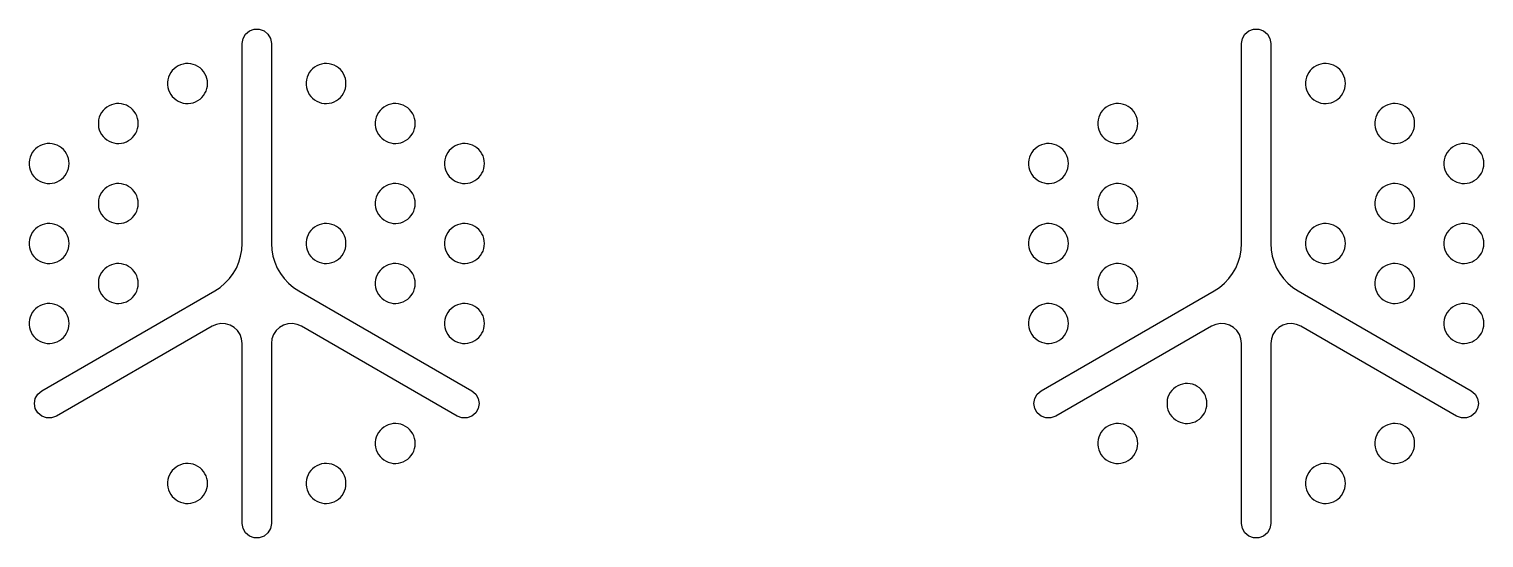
# Model space of a CAD drawing. Header units: metres. Extents: x 19 to 256, y 19 to 256.
# Drawn here: x 144.3 to 180.7, y 43.64 to 56.36 of the extents above; entities that cross this region are included whole.
import ezdxf

# ---------------------------------------------------------------- set-up
doc = ezdxf.new("R2010")
doc.units = ezdxf.units.M

msp = doc.modelspace()

# ---------------------------------------------------------------- linework, layer by layer
for points in [[(149.634, 56), (149.656, 56.125), (149.72, 56.235), (149.817, 56.317), (149.936, 56.36), (150.064, 56.36), (150.183, 56.317), (150.28, 56.235), (150.344, 56.125), (150.366, 56), (150.366, 51), (150.375, 50.841), (150.403, 50.685), (150.448, 50.533), (150.511, 50.387), (150.591, 50.249), (150.686, 50.122), (150.795, 50.006), (150.916, 49.904), (151.049, 49.817), (155.379, 47.317), (155.477, 47.235), (155.54, 47.125), (155.562, 47), (155.54, 46.875), (155.477, 46.765), (155.379, 46.683), (155.26, 46.64), (155.133, 46.64), (155.013, 46.683), (151.116, 48.933), (151.009, 48.979), (150.895, 48.999), (150.779, 48.992), (150.668, 48.959), (150.567, 48.901), (150.483, 48.821), (150.419, 48.724), (150.38, 48.615), (150.366, 48.5), (150.366, 44), (150.344, 43.875), (150.28, 43.765), (150.183, 43.683), (150.064, 43.64), (149.936, 43.64), (149.817, 43.683), (149.72, 43.765), (149.656, 43.875), (149.634, 44), (149.634, 48.5), (149.62, 48.615), (149.581, 48.724), (149.517, 48.821), (149.433, 48.901), (149.332, 48.959), (149.221, 48.992), (149.105, 48.999), (148.991, 48.979), (148.884, 48.933), (144.987, 46.683), (144.867, 46.64), (144.74, 46.64), (144.621, 46.683), (144.523, 46.765), (144.46, 46.875), (144.438, 47), (144.46, 47.125), (144.523, 47.235), (144.621, 47.317), (148.951, 49.817), (149.084, 49.904), (149.205, 50.006), (149.314, 50.122), (149.409, 50.249), (149.489, 50.387), (149.552, 50.533), (149.597, 50.685), (149.625, 50.841), (149.634, 51)], [(174.634, 56), (174.656, 56.125), (174.72, 56.235), (174.817, 56.317), (174.936, 56.36), (175.064, 56.36), (175.183, 56.317), (175.28, 56.235), (175.344, 56.125), (175.366, 56), (175.366, 51), (175.375, 50.841), (175.403, 50.685), (175.448, 50.533), (175.511, 50.387), (175.591, 50.249), (175.686, 50.122), (175.795, 50.006), (175.916, 49.904), (176.049, 49.817), (180.379, 47.317), (180.477, 47.235), (180.54, 47.125), (180.562, 47), (180.54, 46.875), (180.477, 46.765), (180.379, 46.683), (180.26, 46.64), (180.133, 46.64), (180.013, 46.683), (176.116, 48.933), (176.009, 48.979), (175.895, 48.999), (175.779, 48.992), (175.668, 48.959), (175.567, 48.901), (175.483, 48.821), (175.419, 48.724), (175.38, 48.615), (175.366, 48.5), (175.366, 44), (175.344, 43.875), (175.28, 43.765), (175.183, 43.683), (175.064, 43.64), (174.936, 43.64), (174.817, 43.683), (174.72, 43.765), (174.656, 43.875), (174.634, 44), (174.634, 48.5), (174.62, 48.615), (174.581, 48.724), (174.517, 48.821), (174.433, 48.901), (174.332, 48.959), (174.221, 48.992), (174.105, 48.999), (173.991, 48.979), (173.884, 48.933), (169.987, 46.683), (169.867, 46.64), (169.74, 46.64), (169.621, 46.683), (169.523, 46.765), (169.46, 46.875), (169.438, 47), (169.46, 47.125), (169.523, 47.235), (169.621, 47.317), (173.951, 49.817), (174.084, 49.904), (174.205, 50.006), (174.314, 50.122), (174.409, 50.249), (174.489, 50.387), (174.552, 50.533), (174.597, 50.685), (174.625, 50.841), (174.634, 51)], [(148.768, 55), (148.764, 55.064), (148.752, 55.127), (148.731, 55.188), (148.704, 55.245), (148.669, 55.299), (148.627, 55.348), (148.58, 55.391), (148.527, 55.428), (148.47, 55.457), (148.41, 55.479), (148.348, 55.494), (148.284, 55.5), (148.22, 55.498), (148.157, 55.487), (148.095, 55.469), (148.037, 55.443), (147.982, 55.41), (147.932, 55.37), (147.887, 55.324), (147.849, 55.273), (147.817, 55.217), (147.793, 55.158), (147.777, 55.096), (147.769, 55.032), (147.769, 54.968), (147.777, 54.904), (147.793, 54.842), (147.817, 54.783), (147.849, 54.727), (147.887, 54.676), (147.932, 54.63), (147.982, 54.59), (148.037, 54.557), (148.095, 54.531), (148.157, 54.513), (148.22, 54.502), (148.284, 54.5), (148.348, 54.506), (148.41, 54.521), (148.47, 54.543), (148.527, 54.572), (148.58, 54.609), (148.627, 54.652), (148.669, 54.701), (148.704, 54.755), (148.731, 54.812), (148.752, 54.873), (148.764, 54.936), (148.768, 55)], [(152.232, 55), (152.228, 55.064), (152.216, 55.127), (152.196, 55.188), (152.168, 55.245), (152.133, 55.299), (152.091, 55.348), (152.044, 55.391), (151.991, 55.428), (151.934, 55.457), (151.874, 55.479), (151.812, 55.494), (151.748, 55.5), (151.684, 55.498), (151.621, 55.487), (151.559, 55.469), (151.501, 55.443), (151.446, 55.41), (151.396, 55.37), (151.351, 55.324), (151.313, 55.273), (151.282, 55.217), (151.258, 55.158), (151.241, 55.096), (151.233, 55.032), (151.233, 54.968), (151.241, 54.904), (151.258, 54.842), (151.282, 54.783), (151.313, 54.727), (151.351, 54.676), (151.396, 54.63), (151.446, 54.59), (151.501, 54.557), (151.559, 54.531), (151.621, 54.513), (151.684, 54.502), (151.748, 54.5), (151.812, 54.506), (151.874, 54.521), (151.934, 54.543), (151.991, 54.572), (152.044, 54.609), (152.091, 54.652), (152.133, 54.701), (152.168, 54.755), (152.196, 54.812), (152.216, 54.873), (152.228, 54.936), (152.232, 55)], [(177.232, 55), (177.228, 55.064), (177.216, 55.127), (177.196, 55.188), (177.168, 55.245), (177.133, 55.299), (177.091, 55.348), (177.044, 55.391), (176.991, 55.428), (176.934, 55.457), (176.874, 55.479), (176.812, 55.494), (176.748, 55.5), (176.684, 55.498), (176.621, 55.487), (176.559, 55.469), (176.501, 55.443), (176.446, 55.41), (176.396, 55.37), (176.351, 55.324), (176.313, 55.273), (176.282, 55.217), (176.258, 55.158), (176.241, 55.096), (176.233, 55.032), (176.233, 54.968), (176.241, 54.904), (176.258, 54.842), (176.282, 54.783), (176.313, 54.727), (176.351, 54.676), (176.396, 54.63), (176.446, 54.59), (176.501, 54.557), (176.559, 54.531), (176.621, 54.513), (176.684, 54.502), (176.748, 54.5), (176.812, 54.506), (176.874, 54.521), (176.934, 54.543), (176.991, 54.572), (177.044, 54.609), (177.091, 54.652), (177.133, 54.701), (177.168, 54.755), (177.196, 54.812), (177.216, 54.873), (177.228, 54.936), (177.232, 55)], [(147.036, 54), (147.032, 54.064), (147.02, 54.127), (146.999, 54.188), (146.972, 54.245), (146.937, 54.299), (146.895, 54.348), (146.848, 54.391), (146.795, 54.428), (146.738, 54.457), (146.678, 54.479), (146.616, 54.494), (146.552, 54.5), (146.488, 54.498), (146.425, 54.487), (146.363, 54.469), (146.305, 54.443), (146.25, 54.41), (146.2, 54.37), (146.155, 54.324), (146.117, 54.273), (146.085, 54.217), (146.061, 54.158), (146.045, 54.096), (146.037, 54.032), (146.037, 53.968), (146.045, 53.904), (146.061, 53.842), (146.085, 53.783), (146.117, 53.727), (146.155, 53.676), (146.2, 53.63), (146.25, 53.59), (146.305, 53.557), (146.363, 53.531), (146.425, 53.513), (146.488, 53.502), (146.552, 53.5), (146.616, 53.506), (146.678, 53.521), (146.738, 53.543), (146.795, 53.572), (146.848, 53.609), (146.895, 53.652), (146.937, 53.701), (146.972, 53.755), (146.999, 53.812), (147.02, 53.873), (147.032, 53.936), (147.036, 54)], [(153.964, 54), (153.96, 54.064), (153.948, 54.127), (153.928, 54.188), (153.9, 54.245), (153.865, 54.299), (153.823, 54.348), (153.776, 54.391), (153.723, 54.428), (153.666, 54.457), (153.606, 54.479), (153.544, 54.494), (153.48, 54.5), (153.416, 54.498), (153.353, 54.487), (153.291, 54.469), (153.233, 54.443), (153.178, 54.41), (153.128, 54.37), (153.083, 54.324), (153.045, 54.273), (153.014, 54.217), (152.99, 54.158), (152.973, 54.096), (152.965, 54.032), (152.965, 53.968), (152.973, 53.904), (152.99, 53.842), (153.014, 53.783), (153.045, 53.727), (153.083, 53.676), (153.128, 53.63), (153.178, 53.59), (153.233, 53.557), (153.291, 53.531), (153.353, 53.513), (153.416, 53.502), (153.48, 53.5), (153.544, 53.506), (153.606, 53.521), (153.666, 53.543), (153.723, 53.572), (153.776, 53.609), (153.823, 53.652), (153.865, 53.701), (153.9, 53.755), (153.928, 53.812), (153.948, 53.873), (153.96, 53.936), (153.964, 54)], [(172.036, 54), (172.032, 54.064), (172.02, 54.127), (171.999, 54.188), (171.972, 54.245), (171.937, 54.299), (171.895, 54.348), (171.848, 54.391), (171.795, 54.428), (171.738, 54.457), (171.678, 54.479), (171.616, 54.494), (171.552, 54.5), (171.488, 54.498), (171.425, 54.487), (171.363, 54.469), (171.305, 54.443), (171.25, 54.41), (171.2, 54.37), (171.155, 54.324), (171.117, 54.273), (171.085, 54.217), (171.061, 54.158), (171.045, 54.096), (171.037, 54.032), (171.037, 53.968), (171.045, 53.904), (171.061, 53.842), (171.085, 53.783), (171.117, 53.727), (171.155, 53.676), (171.2, 53.63), (171.25, 53.59), (171.305, 53.557), (171.363, 53.531), (171.425, 53.513), (171.488, 53.502), (171.552, 53.5), (171.616, 53.506), (171.678, 53.521), (171.738, 53.543), (171.795, 53.572), (171.848, 53.609), (171.895, 53.652), (171.937, 53.701), (171.972, 53.755), (171.999, 53.812), (172.02, 53.873), (172.032, 53.936), (172.036, 54)], [(178.964, 54), (178.96, 54.064), (178.948, 54.127), (178.928, 54.188), (178.9, 54.245), (178.865, 54.299), (178.823, 54.348), (178.776, 54.391), (178.723, 54.428), (178.666, 54.457), (178.606, 54.479), (178.544, 54.494), (178.48, 54.5), (178.416, 54.498), (178.353, 54.487), (178.291, 54.469), (178.233, 54.443), (178.178, 54.41), (178.128, 54.37), (178.083, 54.324), (178.045, 54.273), (178.014, 54.217), (177.99, 54.158), (177.973, 54.096), (177.965, 54.032), (177.965, 53.968), (177.973, 53.904), (177.99, 53.842), (178.014, 53.783), (178.045, 53.727), (178.083, 53.676), (178.128, 53.63), (178.178, 53.59), (178.233, 53.557), (178.291, 53.531), (178.353, 53.513), (178.416, 53.502), (178.48, 53.5), (178.544, 53.506), (178.606, 53.521), (178.666, 53.543), (178.723, 53.572), (178.776, 53.609), (178.823, 53.652), (178.865, 53.701), (178.9, 53.755), (178.928, 53.812), (178.948, 53.873), (178.96, 53.936), (178.964, 54)], [(145.304, 53), (145.3, 53.064), (145.287, 53.127), (145.267, 53.188), (145.24, 53.245), (145.205, 53.299), (145.163, 53.348), (145.116, 53.391), (145.063, 53.428), (145.006, 53.457), (144.946, 53.479), (144.884, 53.494), (144.82, 53.5), (144.756, 53.498), (144.693, 53.487), (144.631, 53.469), (144.573, 53.443), (144.518, 53.41), (144.468, 53.37), (144.423, 53.324), (144.385, 53.273), (144.353, 53.217), (144.329, 53.158), (144.313, 53.096), (144.305, 53.032), (144.305, 52.968), (144.313, 52.904), (144.329, 52.842), (144.353, 52.783), (144.385, 52.727), (144.423, 52.676), (144.468, 52.63), (144.518, 52.59), (144.573, 52.557), (144.631, 52.531), (144.693, 52.513), (144.756, 52.502), (144.82, 52.5), (144.884, 52.506), (144.946, 52.521), (145.006, 52.543), (145.063, 52.572), (145.116, 52.609), (145.163, 52.652), (145.205, 52.701), (145.24, 52.755), (145.267, 52.812), (145.287, 52.873), (145.3, 52.936), (145.304, 53)], [(155.696, 53), (155.692, 53.064), (155.68, 53.127), (155.66, 53.188), (155.632, 53.245), (155.597, 53.299), (155.555, 53.348), (155.508, 53.391), (155.455, 53.428), (155.399, 53.457), (155.338, 53.479), (155.276, 53.494), (155.212, 53.5), (155.148, 53.498), (155.085, 53.487), (155.023, 53.469), (154.965, 53.443), (154.91, 53.41), (154.86, 53.37), (154.815, 53.324), (154.777, 53.273), (154.746, 53.217), (154.722, 53.158), (154.705, 53.096), (154.697, 53.032), (154.697, 52.968), (154.705, 52.904), (154.722, 52.842), (154.746, 52.783), (154.777, 52.727), (154.815, 52.676), (154.86, 52.63), (154.91, 52.59), (154.965, 52.557), (155.023, 52.531), (155.085, 52.513), (155.148, 52.502), (155.212, 52.5), (155.276, 52.506), (155.338, 52.521), (155.399, 52.543), (155.455, 52.572), (155.508, 52.609), (155.555, 52.652), (155.597, 52.701), (155.632, 52.755), (155.66, 52.812), (155.68, 52.873), (155.692, 52.936), (155.696, 53)], [(170.304, 53), (170.3, 53.064), (170.287, 53.127), (170.267, 53.188), (170.24, 53.245), (170.205, 53.299), (170.163, 53.348), (170.116, 53.391), (170.063, 53.428), (170.006, 53.457), (169.946, 53.479), (169.884, 53.494), (169.82, 53.5), (169.756, 53.498), (169.693, 53.487), (169.631, 53.469), (169.573, 53.443), (169.518, 53.41), (169.468, 53.37), (169.423, 53.324), (169.385, 53.273), (169.353, 53.217), (169.329, 53.158), (169.313, 53.096), (169.305, 53.032), (169.305, 52.968), (169.313, 52.904), (169.329, 52.842), (169.353, 52.783), (169.385, 52.727), (169.423, 52.676), (169.468, 52.63), (169.518, 52.59), (169.573, 52.557), (169.631, 52.531), (169.693, 52.513), (169.756, 52.502), (169.82, 52.5), (169.884, 52.506), (169.946, 52.521), (170.006, 52.543), (170.063, 52.572), (170.116, 52.609), (170.163, 52.652), (170.205, 52.701), (170.24, 52.755), (170.267, 52.812), (170.287, 52.873), (170.3, 52.936), (170.304, 53)], [(180.696, 53), (180.692, 53.064), (180.68, 53.127), (180.66, 53.188), (180.632, 53.245), (180.597, 53.299), (180.555, 53.348), (180.508, 53.391), (180.455, 53.428), (180.399, 53.457), (180.338, 53.479), (180.276, 53.494), (180.212, 53.5), (180.148, 53.498), (180.085, 53.487), (180.023, 53.469), (179.965, 53.443), (179.91, 53.41), (179.86, 53.37), (179.815, 53.324), (179.777, 53.273), (179.746, 53.217), (179.722, 53.158), (179.705, 53.096), (179.697, 53.032), (179.697, 52.968), (179.705, 52.904), (179.722, 52.842), (179.746, 52.783), (179.777, 52.727), (179.815, 52.676), (179.86, 52.63), (179.91, 52.59), (179.965, 52.557), (180.023, 52.531), (180.085, 52.513), (180.148, 52.502), (180.212, 52.5), (180.276, 52.506), (180.338, 52.521), (180.399, 52.543), (180.455, 52.572), (180.508, 52.609), (180.555, 52.652), (180.597, 52.701), (180.632, 52.755), (180.66, 52.812), (180.68, 52.873), (180.692, 52.936), (180.696, 53)], [(147.036, 52), (147.032, 52.064), (147.02, 52.127), (146.999, 52.188), (146.972, 52.245), (146.937, 52.299), (146.895, 52.348), (146.848, 52.391), (146.795, 52.428), (146.738, 52.457), (146.678, 52.479), (146.616, 52.494), (146.552, 52.5), (146.488, 52.498), (146.425, 52.487), (146.363, 52.469), (146.305, 52.443), (146.25, 52.41), (146.2, 52.37), (146.155, 52.324), (146.117, 52.273), (146.085, 52.217), (146.061, 52.158), (146.045, 52.096), (146.037, 52.032), (146.037, 51.968), (146.045, 51.904), (146.061, 51.842), (146.085, 51.783), (146.117, 51.727), (146.155, 51.676), (146.2, 51.63), (146.25, 51.59), (146.305, 51.557), (146.363, 51.531), (146.425, 51.513), (146.488, 51.502), (146.552, 51.5), (146.616, 51.506), (146.678, 51.521), (146.738, 51.543), (146.795, 51.572), (146.848, 51.609), (146.895, 51.652), (146.937, 51.701), (146.972, 51.755), (146.999, 51.812), (147.02, 51.873), (147.032, 51.936), (147.036, 52)], [(153.964, 52), (153.96, 52.064), (153.948, 52.127), (153.928, 52.188), (153.9, 52.245), (153.865, 52.299), (153.823, 52.348), (153.776, 52.391), (153.723, 52.428), (153.666, 52.457), (153.606, 52.479), (153.544, 52.494), (153.48, 52.5), (153.416, 52.498), (153.353, 52.487), (153.291, 52.469), (153.233, 52.443), (153.178, 52.41), (153.128, 52.37), (153.083, 52.324), (153.045, 52.273), (153.014, 52.217), (152.99, 52.158), (152.973, 52.096), (152.965, 52.032), (152.965, 51.968), (152.973, 51.904), (152.99, 51.842), (153.014, 51.783), (153.045, 51.727), (153.083, 51.676), (153.128, 51.63), (153.178, 51.59), (153.233, 51.557), (153.291, 51.531), (153.353, 51.513), (153.416, 51.502), (153.48, 51.5), (153.544, 51.506), (153.606, 51.521), (153.666, 51.543), (153.723, 51.572), (153.776, 51.609), (153.823, 51.652), (153.865, 51.701), (153.9, 51.755), (153.928, 51.812), (153.948, 51.873), (153.96, 51.936), (153.964, 52)], [(172.036, 52), (172.032, 52.064), (172.02, 52.127), (171.999, 52.188), (171.972, 52.245), (171.937, 52.299), (171.895, 52.348), (171.848, 52.391), (171.795, 52.428), (171.738, 52.457), (171.678, 52.479), (171.616, 52.494), (171.552, 52.5), (171.488, 52.498), (171.425, 52.487), (171.363, 52.469), (171.305, 52.443), (171.25, 52.41), (171.2, 52.37), (171.155, 52.324), (171.117, 52.273), (171.085, 52.217), (171.061, 52.158), (171.045, 52.096), (171.037, 52.032), (171.037, 51.968), (171.045, 51.904), (171.061, 51.842), (171.085, 51.783), (171.117, 51.727), (171.155, 51.676), (171.2, 51.63), (171.25, 51.59), (171.305, 51.557), (171.363, 51.531), (171.425, 51.513), (171.488, 51.502), (171.552, 51.5), (171.616, 51.506), (171.678, 51.521), (171.738, 51.543), (171.795, 51.572), (171.848, 51.609), (171.895, 51.652), (171.937, 51.701), (171.972, 51.755), (171.999, 51.812), (172.02, 51.873), (172.032, 51.936), (172.036, 52)], [(178.964, 52), (178.96, 52.064), (178.948, 52.127), (178.928, 52.188), (178.9, 52.245), (178.865, 52.299), (178.823, 52.348), (178.776, 52.391), (178.723, 52.428), (178.666, 52.457), (178.606, 52.479), (178.544, 52.494), (178.48, 52.5), (178.416, 52.498), (178.353, 52.487), (178.291, 52.469), (178.233, 52.443), (178.178, 52.41), (178.128, 52.37), (178.083, 52.324), (178.045, 52.273), (178.014, 52.217), (177.99, 52.158), (177.973, 52.096), (177.965, 52.032), (177.965, 51.968), (177.973, 51.904), (177.99, 51.842), (178.014, 51.783), (178.045, 51.727), (178.083, 51.676), (178.128, 51.63), (178.178, 51.59), (178.233, 51.557), (178.291, 51.531), (178.353, 51.513), (178.416, 51.502), (178.48, 51.5), (178.544, 51.506), (178.606, 51.521), (178.666, 51.543), (178.723, 51.572), (178.776, 51.609), (178.823, 51.652), (178.865, 51.701), (178.9, 51.755), (178.928, 51.812), (178.948, 51.873), (178.96, 51.936), (178.964, 52)], [(145.304, 51), (145.3, 51.064), (145.287, 51.127), (145.267, 51.188), (145.24, 51.245), (145.205, 51.299), (145.163, 51.348), (145.116, 51.391), (145.063, 51.428), (145.006, 51.457), (144.946, 51.479), (144.884, 51.494), (144.82, 51.5), (144.756, 51.498), (144.693, 51.487), (144.631, 51.469), (144.573, 51.443), (144.518, 51.41), (144.468, 51.37), (144.423, 51.324), (144.385, 51.273), (144.353, 51.217), (144.329, 51.158), (144.313, 51.096), (144.305, 51.032), (144.305, 50.968), (144.313, 50.904), (144.329, 50.842), (144.353, 50.783), (144.385, 50.727), (144.423, 50.676), (144.468, 50.63), (144.518, 50.59), (144.573, 50.557), (144.631, 50.531), (144.693, 50.513), (144.756, 50.502), (144.82, 50.5), (144.884, 50.506), (144.946, 50.521), (145.006, 50.543), (145.063, 50.572), (145.116, 50.609), (145.163, 50.652), (145.205, 50.701), (145.24, 50.755), (145.267, 50.812), (145.287, 50.873), (145.3, 50.936), (145.304, 51)], [(152.232, 51), (152.228, 51.064), (152.216, 51.127), (152.196, 51.188), (152.168, 51.245), (152.133, 51.299), (152.091, 51.348), (152.044, 51.391), (151.991, 51.428), (151.934, 51.457), (151.874, 51.479), (151.812, 51.494), (151.748, 51.5), (151.684, 51.498), (151.621, 51.487), (151.559, 51.469), (151.501, 51.443), (151.446, 51.41), (151.396, 51.37), (151.351, 51.324), (151.313, 51.273), (151.282, 51.217), (151.258, 51.158), (151.241, 51.096), (151.233, 51.032), (151.233, 50.968), (151.241, 50.904), (151.258, 50.842), (151.282, 50.783), (151.313, 50.727), (151.351, 50.676), (151.396, 50.63), (151.446, 50.59), (151.501, 50.557), (151.559, 50.531), (151.621, 50.513), (151.684, 50.502), (151.748, 50.5), (151.812, 50.506), (151.874, 50.521), (151.934, 50.543), (151.991, 50.572), (152.044, 50.609), (152.091, 50.652), (152.133, 50.701), (152.168, 50.755), (152.196, 50.812), (152.216, 50.873), (152.228, 50.936), (152.232, 51)], [(155.696, 51), (155.692, 51.064), (155.68, 51.127), (155.66, 51.188), (155.632, 51.245), (155.597, 51.299), (155.555, 51.348), (155.508, 51.391), (155.455, 51.428), (155.399, 51.457), (155.338, 51.479), (155.276, 51.494), (155.212, 51.5), (155.148, 51.498), (155.085, 51.487), (155.023, 51.469), (154.965, 51.443), (154.91, 51.41), (154.86, 51.37), (154.815, 51.324), (154.777, 51.273), (154.746, 51.217), (154.722, 51.158), (154.705, 51.096), (154.697, 51.032), (154.697, 50.968), (154.705, 50.904), (154.722, 50.842), (154.746, 50.783), (154.777, 50.727), (154.815, 50.676), (154.86, 50.63), (154.91, 50.59), (154.965, 50.557), (155.023, 50.531), (155.085, 50.513), (155.148, 50.502), (155.212, 50.5), (155.276, 50.506), (155.338, 50.521), (155.399, 50.543), (155.455, 50.572), (155.508, 50.609), (155.555, 50.652), (155.597, 50.701), (155.632, 50.755), (155.66, 50.812), (155.68, 50.873), (155.692, 50.936), (155.696, 51)], [(170.304, 51), (170.3, 51.064), (170.287, 51.127), (170.267, 51.188), (170.24, 51.245), (170.205, 51.299), (170.163, 51.348), (170.116, 51.391), (170.063, 51.428), (170.006, 51.457), (169.946, 51.479), (169.884, 51.494), (169.82, 51.5), (169.756, 51.498), (169.693, 51.487), (169.631, 51.469), (169.573, 51.443), (169.518, 51.41), (169.468, 51.37), (169.423, 51.324), (169.385, 51.273), (169.353, 51.217), (169.329, 51.158), (169.313, 51.096), (169.305, 51.032), (169.305, 50.968), (169.313, 50.904), (169.329, 50.842), (169.353, 50.783), (169.385, 50.727), (169.423, 50.676), (169.468, 50.63), (169.518, 50.59), (169.573, 50.557), (169.631, 50.531), (169.693, 50.513), (169.756, 50.502), (169.82, 50.5), (169.884, 50.506), (169.946, 50.521), (170.006, 50.543), (170.063, 50.572), (170.116, 50.609), (170.163, 50.652), (170.205, 50.701), (170.24, 50.755), (170.267, 50.812), (170.287, 50.873), (170.3, 50.936), (170.304, 51)], [(177.232, 51), (177.228, 51.064), (177.216, 51.127), (177.196, 51.188), (177.168, 51.245), (177.133, 51.299), (177.091, 51.348), (177.044, 51.391), (176.991, 51.428), (176.934, 51.457), (176.874, 51.479), (176.812, 51.494), (176.748, 51.5), (176.684, 51.498), (176.621, 51.487), (176.559, 51.469), (176.501, 51.443), (176.446, 51.41), (176.396, 51.37), (176.351, 51.324), (176.313, 51.273), (176.282, 51.217), (176.258, 51.158), (176.241, 51.096), (176.233, 51.032), (176.233, 50.968), (176.241, 50.904), (176.258, 50.842), (176.282, 50.783), (176.313, 50.727), (176.351, 50.676), (176.396, 50.63), (176.446, 50.59), (176.501, 50.557), (176.559, 50.531), (176.621, 50.513), (176.684, 50.502), (176.748, 50.5), (176.812, 50.506), (176.874, 50.521), (176.934, 50.543), (176.991, 50.572), (177.044, 50.609), (177.091, 50.652), (177.133, 50.701), (177.168, 50.755), (177.196, 50.812), (177.216, 50.873), (177.228, 50.936), (177.232, 51)], [(180.696, 51), (180.692, 51.064), (180.68, 51.127), (180.66, 51.188), (180.632, 51.245), (180.597, 51.299), (180.555, 51.348), (180.508, 51.391), (180.455, 51.428), (180.399, 51.457), (180.338, 51.479), (180.276, 51.494), (180.212, 51.5), (180.148, 51.498), (180.085, 51.487), (180.023, 51.469), (179.965, 51.443), (179.91, 51.41), (179.86, 51.37), (179.815, 51.324), (179.777, 51.273), (179.746, 51.217), (179.722, 51.158), (179.705, 51.096), (179.697, 51.032), (179.697, 50.968), (179.705, 50.904), (179.722, 50.842), (179.746, 50.783), (179.777, 50.727), (179.815, 50.676), (179.86, 50.63), (179.91, 50.59), (179.965, 50.557), (180.023, 50.531), (180.085, 50.513), (180.148, 50.502), (180.212, 50.5), (180.276, 50.506), (180.338, 50.521), (180.399, 50.543), (180.455, 50.572), (180.508, 50.609), (180.555, 50.652), (180.597, 50.701), (180.632, 50.755), (180.66, 50.812), (180.68, 50.873), (180.692, 50.936), (180.696, 51)], [(147.036, 50), (147.032, 50.064), (147.02, 50.127), (146.999, 50.188), (146.972, 50.245), (146.937, 50.299), (146.895, 50.348), (146.848, 50.391), (146.795, 50.428), (146.738, 50.457), (146.678, 50.479), (146.616, 50.494), (146.552, 50.5), (146.488, 50.498), (146.425, 50.487), (146.363, 50.469), (146.305, 50.443), (146.25, 50.41), (146.2, 50.37), (146.155, 50.324), (146.117, 50.273), (146.085, 50.217), (146.061, 50.158), (146.045, 50.096), (146.037, 50.032), (146.037, 49.968), (146.045, 49.904), (146.061, 49.842), (146.085, 49.783), (146.117, 49.727), (146.155, 49.676), (146.2, 49.63), (146.25, 49.59), (146.305, 49.557), (146.363, 49.531), (146.425, 49.513), (146.488, 49.502), (146.552, 49.5), (146.616, 49.506), (146.678, 49.521), (146.738, 49.543), (146.795, 49.572), (146.848, 49.609), (146.895, 49.652), (146.937, 49.701), (146.972, 49.755), (146.999, 49.812), (147.02, 49.873), (147.032, 49.936), (147.036, 50)], [(153.964, 50), (153.96, 50.064), (153.948, 50.127), (153.928, 50.188), (153.9, 50.245), (153.865, 50.299), (153.823, 50.348), (153.776, 50.391), (153.723, 50.428), (153.666, 50.457), (153.606, 50.479), (153.544, 50.494), (153.48, 50.5), (153.416, 50.498), (153.353, 50.487), (153.291, 50.469), (153.233, 50.443), (153.178, 50.41), (153.128, 50.37), (153.083, 50.324), (153.045, 50.273), (153.014, 50.217), (152.99, 50.158), (152.973, 50.096), (152.965, 50.032), (152.965, 49.968), (152.973, 49.904), (152.99, 49.842), (153.014, 49.783), (153.045, 49.727), (153.083, 49.676), (153.128, 49.63), (153.178, 49.59), (153.233, 49.557), (153.291, 49.531), (153.353, 49.513), (153.416, 49.502), (153.48, 49.5), (153.544, 49.506), (153.606, 49.521), (153.666, 49.543), (153.723, 49.572), (153.776, 49.609), (153.823, 49.652), (153.865, 49.701), (153.9, 49.755), (153.928, 49.812), (153.948, 49.873), (153.96, 49.936), (153.964, 50)], [(172.036, 50), (172.032, 50.064), (172.02, 50.127), (171.999, 50.188), (171.972, 50.245), (171.937, 50.299), (171.895, 50.348), (171.848, 50.391), (171.795, 50.428), (171.738, 50.457), (171.678, 50.479), (171.616, 50.494), (171.552, 50.5), (171.488, 50.498), (171.425, 50.487), (171.363, 50.469), (171.305, 50.443), (171.25, 50.41), (171.2, 50.37), (171.155, 50.324), (171.117, 50.273), (171.085, 50.217), (171.061, 50.158), (171.045, 50.096), (171.037, 50.032), (171.037, 49.968), (171.045, 49.904), (171.061, 49.842), (171.085, 49.783), (171.117, 49.727), (171.155, 49.676), (171.2, 49.63), (171.25, 49.59), (171.305, 49.557), (171.363, 49.531), (171.425, 49.513), (171.488, 49.502), (171.552, 49.5), (171.616, 49.506), (171.678, 49.521), (171.738, 49.543), (171.795, 49.572), (171.848, 49.609), (171.895, 49.652), (171.937, 49.701), (171.972, 49.755), (171.999, 49.812), (172.02, 49.873), (172.032, 49.936), (172.036, 50)], [(178.964, 50), (178.96, 50.064), (178.948, 50.127), (178.928, 50.188), (178.9, 50.245), (178.865, 50.299), (178.823, 50.348), (178.776, 50.391), (178.723, 50.428), (178.666, 50.457), (178.606, 50.479), (178.544, 50.494), (178.48, 50.5), (178.416, 50.498), (178.353, 50.487), (178.291, 50.469), (178.233, 50.443), (178.178, 50.41), (178.128, 50.37), (178.083, 50.324), (178.045, 50.273), (178.014, 50.217), (177.99, 50.158), (177.973, 50.096), (177.965, 50.032), (177.965, 49.968), (177.973, 49.904), (177.99, 49.842), (178.014, 49.783), (178.045, 49.727), (178.083, 49.676), (178.128, 49.63), (178.178, 49.59), (178.233, 49.557), (178.291, 49.531), (178.353, 49.513), (178.416, 49.502), (178.48, 49.5), (178.544, 49.506), (178.606, 49.521), (178.666, 49.543), (178.723, 49.572), (178.776, 49.609), (178.823, 49.652), (178.865, 49.701), (178.9, 49.755), (178.928, 49.812), (178.948, 49.873), (178.96, 49.936), (178.964, 50)], [(145.304, 49), (145.3, 49.064), (145.287, 49.127), (145.267, 49.188), (145.24, 49.245), (145.205, 49.299), (145.163, 49.348), (145.116, 49.391), (145.063, 49.428), (145.006, 49.457), (144.946, 49.479), (144.884, 49.494), (144.82, 49.5), (144.756, 49.498), (144.693, 49.487), (144.631, 49.469), (144.573, 49.443), (144.518, 49.41), (144.468, 49.37), (144.423, 49.324), (144.385, 49.273), (144.353, 49.217), (144.329, 49.158), (144.313, 49.096), (144.305, 49.032), (144.305, 48.968), (144.313, 48.904), (144.329, 48.842), (144.353, 48.783), (144.385, 48.727), (144.423, 48.676), (144.468, 48.63), (144.518, 48.59), (144.573, 48.557), (144.631, 48.531), (144.693, 48.513), (144.756, 48.502), (144.82, 48.5), (144.884, 48.506), (144.946, 48.521), (145.006, 48.543), (145.063, 48.572), (145.116, 48.609), (145.163, 48.652), (145.205, 48.701), (145.24, 48.755), (145.267, 48.812), (145.287, 48.873), (145.3, 48.936), (145.304, 49)], [(155.696, 49), (155.692, 49.064), (155.68, 49.127), (155.66, 49.188), (155.632, 49.245), (155.597, 49.299), (155.555, 49.348), (155.508, 49.391), (155.455, 49.428), (155.399, 49.457), (155.338, 49.479), (155.276, 49.494), (155.212, 49.5), (155.148, 49.498), (155.085, 49.487), (155.023, 49.469), (154.965, 49.443), (154.91, 49.41), (154.86, 49.37), (154.815, 49.324), (154.777, 49.273), (154.746, 49.217), (154.722, 49.158), (154.705, 49.096), (154.697, 49.032), (154.697, 48.968), (154.705, 48.904), (154.722, 48.842), (154.746, 48.783), (154.777, 48.727), (154.815, 48.676), (154.86, 48.63), (154.91, 48.59), (154.965, 48.557), (155.023, 48.531), (155.085, 48.513), (155.148, 48.502), (155.212, 48.5), (155.276, 48.506), (155.338, 48.521), (155.399, 48.543), (155.455, 48.572), (155.508, 48.609), (155.555, 48.652), (155.597, 48.701), (155.632, 48.755), (155.66, 48.812), (155.68, 48.873), (155.692, 48.936), (155.696, 49)], [(170.304, 49), (170.3, 49.064), (170.287, 49.127), (170.267, 49.188), (170.24, 49.245), (170.205, 49.299), (170.163, 49.348), (170.116, 49.391), (170.063, 49.428), (170.006, 49.457), (169.946, 49.479), (169.884, 49.494), (169.82, 49.5), (169.756, 49.498), (169.693, 49.487), (169.631, 49.469), (169.573, 49.443), (169.518, 49.41), (169.468, 49.37), (169.423, 49.324), (169.385, 49.273), (169.353, 49.217), (169.329, 49.158), (169.313, 49.096), (169.305, 49.032), (169.305, 48.968), (169.313, 48.904), (169.329, 48.842), (169.353, 48.783), (169.385, 48.727), (169.423, 48.676), (169.468, 48.63), (169.518, 48.59), (169.573, 48.557), (169.631, 48.531), (169.693, 48.513), (169.756, 48.502), (169.82, 48.5), (169.884, 48.506), (169.946, 48.521), (170.006, 48.543), (170.063, 48.572), (170.116, 48.609), (170.163, 48.652), (170.205, 48.701), (170.24, 48.755), (170.267, 48.812), (170.287, 48.873), (170.3, 48.936), (170.304, 49)], [(180.696, 49), (180.692, 49.064), (180.68, 49.127), (180.66, 49.188), (180.632, 49.245), (180.597, 49.299), (180.555, 49.348), (180.508, 49.391), (180.455, 49.428), (180.399, 49.457), (180.338, 49.479), (180.276, 49.494), (180.212, 49.5), (180.148, 49.498), (180.085, 49.487), (180.023, 49.469), (179.965, 49.443), (179.91, 49.41), (179.86, 49.37), (179.815, 49.324), (179.777, 49.273), (179.746, 49.217), (179.722, 49.158), (179.705, 49.096), (179.697, 49.032), (179.697, 48.968), (179.705, 48.904), (179.722, 48.842), (179.746, 48.783), (179.777, 48.727), (179.815, 48.676), (179.86, 48.63), (179.91, 48.59), (179.965, 48.557), (180.023, 48.531), (180.085, 48.513), (180.148, 48.502), (180.212, 48.5), (180.276, 48.506), (180.338, 48.521), (180.399, 48.543), (180.455, 48.572), (180.508, 48.609), (180.555, 48.652), (180.597, 48.701), (180.632, 48.755), (180.66, 48.812), (180.68, 48.873), (180.692, 48.936), (180.696, 49)], [(173.768, 47), (173.764, 47.064), (173.752, 47.127), (173.731, 47.188), (173.704, 47.245), (173.669, 47.299), (173.627, 47.348), (173.58, 47.391), (173.527, 47.428), (173.47, 47.457), (173.41, 47.479), (173.348, 47.494), (173.284, 47.5), (173.22, 47.498), (173.157, 47.487), (173.095, 47.469), (173.037, 47.443), (172.982, 47.41), (172.932, 47.37), (172.887, 47.324), (172.849, 47.273), (172.817, 47.217), (172.793, 47.158), (172.777, 47.096), (172.769, 47.032), (172.769, 46.968), (172.777, 46.904), (172.793, 46.842), (172.817, 46.783), (172.849, 46.727), (172.887, 46.676), (172.932, 46.63), (172.982, 46.59), (173.037, 46.557), (173.095, 46.531), (173.157, 46.513), (173.22, 46.502), (173.284, 46.5), (173.348, 46.506), (173.41, 46.521), (173.47, 46.543), (173.527, 46.572), (173.58, 46.609), (173.627, 46.652), (173.669, 46.701), (173.704, 46.755), (173.731, 46.812), (173.752, 46.873), (173.764, 46.936), (173.768, 47)], [(153.964, 46), (153.96, 46.064), (153.948, 46.127), (153.928, 46.188), (153.9, 46.245), (153.865, 46.299), (153.823, 46.348), (153.776, 46.391), (153.723, 46.428), (153.666, 46.457), (153.606, 46.479), (153.544, 46.494), (153.48, 46.5), (153.416, 46.498), (153.353, 46.487), (153.291, 46.469), (153.233, 46.443), (153.178, 46.41), (153.128, 46.37), (153.083, 46.324), (153.045, 46.273), (153.014, 46.217), (152.99, 46.158), (152.973, 46.096), (152.965, 46.032), (152.965, 45.968), (152.973, 45.904), (152.99, 45.842), (153.014, 45.783), (153.045, 45.727), (153.083, 45.676), (153.128, 45.63), (153.178, 45.59), (153.233, 45.557), (153.291, 45.531), (153.353, 45.513), (153.416, 45.502), (153.48, 45.5), (153.544, 45.506), (153.606, 45.521), (153.666, 45.543), (153.723, 45.572), (153.776, 45.609), (153.823, 45.652), (153.865, 45.701), (153.9, 45.755), (153.928, 45.812), (153.948, 45.873), (153.96, 45.936), (153.964, 46)], [(172.036, 46), (172.032, 46.064), (172.02, 46.127), (171.999, 46.188), (171.972, 46.245), (171.937, 46.299), (171.895, 46.348), (171.848, 46.391), (171.795, 46.428), (171.738, 46.457), (171.678, 46.479), (171.616, 46.494), (171.552, 46.5), (171.488, 46.498), (171.425, 46.487), (171.363, 46.469), (171.305, 46.443), (171.25, 46.41), (171.2, 46.37), (171.155, 46.324), (171.117, 46.273), (171.085, 46.217), (171.061, 46.158), (171.045, 46.096), (171.037, 46.032), (171.037, 45.968), (171.045, 45.904), (171.061, 45.842), (171.085, 45.783), (171.117, 45.727), (171.155, 45.676), (171.2, 45.63), (171.25, 45.59), (171.305, 45.557), (171.363, 45.531), (171.425, 45.513), (171.488, 45.502), (171.552, 45.5), (171.616, 45.506), (171.678, 45.521), (171.738, 45.543), (171.795, 45.572), (171.848, 45.609), (171.895, 45.652), (171.937, 45.701), (171.972, 45.755), (171.999, 45.812), (172.02, 45.873), (172.032, 45.936), (172.036, 46)], [(178.964, 46), (178.96, 46.064), (178.948, 46.127), (178.928, 46.188), (178.9, 46.245), (178.865, 46.299), (178.823, 46.348), (178.776, 46.391), (178.723, 46.428), (178.666, 46.457), (178.606, 46.479), (178.544, 46.494), (178.48, 46.5), (178.416, 46.498), (178.353, 46.487), (178.291, 46.469), (178.233, 46.443), (178.178, 46.41), (178.128, 46.37), (178.083, 46.324), (178.045, 46.273), (178.014, 46.217), (177.99, 46.158), (177.973, 46.096), (177.965, 46.032), (177.965, 45.968), (177.973, 45.904), (177.99, 45.842), (178.014, 45.783), (178.045, 45.727), (178.083, 45.676), (178.128, 45.63), (178.178, 45.59), (178.233, 45.557), (178.291, 45.531), (178.353, 45.513), (178.416, 45.502), (178.48, 45.5), (178.544, 45.506), (178.606, 45.521), (178.666, 45.543), (178.723, 45.572), (178.776, 45.609), (178.823, 45.652), (178.865, 45.701), (178.9, 45.755), (178.928, 45.812), (178.948, 45.873), (178.96, 45.936), (178.964, 46)], [(148.768, 45), (148.764, 45.064), (148.752, 45.127), (148.731, 45.188), (148.704, 45.245), (148.669, 45.299), (148.627, 45.348), (148.58, 45.391), (148.527, 45.428), (148.47, 45.457), (148.41, 45.479), (148.348, 45.494), (148.284, 45.5), (148.22, 45.498), (148.157, 45.487), (148.095, 45.469), (148.037, 45.443), (147.982, 45.41), (147.932, 45.37), (147.887, 45.324), (147.849, 45.273), (147.817, 45.217), (147.793, 45.158), (147.777, 45.096), (147.769, 45.032), (147.769, 44.968), (147.777, 44.904), (147.793, 44.842), (147.817, 44.783), (147.849, 44.727), (147.887, 44.676), (147.932, 44.63), (147.982, 44.59), (148.037, 44.557), (148.095, 44.531), (148.157, 44.513), (148.22, 44.502), (148.284, 44.5), (148.348, 44.506), (148.41, 44.521), (148.47, 44.543), (148.527, 44.572), (148.58, 44.609), (148.627, 44.652), (148.669, 44.701), (148.704, 44.755), (148.731, 44.812), (148.752, 44.873), (148.764, 44.936), (148.768, 45)], [(152.232, 45), (152.228, 45.064), (152.216, 45.127), (152.196, 45.188), (152.168, 45.245), (152.133, 45.299), (152.091, 45.348), (152.044, 45.391), (151.991, 45.428), (151.934, 45.457), (151.874, 45.479), (151.812, 45.494), (151.748, 45.5), (151.684, 45.498), (151.621, 45.487), (151.559, 45.469), (151.501, 45.443), (151.446, 45.41), (151.396, 45.37), (151.351, 45.324), (151.313, 45.273), (151.282, 45.217), (151.258, 45.158), (151.241, 45.096), (151.233, 45.032), (151.233, 44.968), (151.241, 44.904), (151.258, 44.842), (151.282, 44.783), (151.313, 44.727), (151.351, 44.676), (151.396, 44.63), (151.446, 44.59), (151.501, 44.557), (151.559, 44.531), (151.621, 44.513), (151.684, 44.502), (151.748, 44.5), (151.812, 44.506), (151.874, 44.521), (151.934, 44.543), (151.991, 44.572), (152.044, 44.609), (152.091, 44.652), (152.133, 44.701), (152.168, 44.755), (152.196, 44.812), (152.216, 44.873), (152.228, 44.936), (152.232, 45)], [(177.232, 45), (177.228, 45.064), (177.216, 45.127), (177.196, 45.188), (177.168, 45.245), (177.133, 45.299), (177.091, 45.348), (177.044, 45.391), (176.991, 45.428), (176.934, 45.457), (176.874, 45.479), (176.812, 45.494), (176.748, 45.5), (176.684, 45.498), (176.621, 45.487), (176.559, 45.469), (176.501, 45.443), (176.446, 45.41), (176.396, 45.37), (176.351, 45.324), (176.313, 45.273), (176.282, 45.217), (176.258, 45.158), (176.241, 45.096), (176.233, 45.032), (176.233, 44.968), (176.241, 44.904), (176.258, 44.842), (176.282, 44.783), (176.313, 44.727), (176.351, 44.676), (176.396, 44.63), (176.446, 44.59), (176.501, 44.557), (176.559, 44.531), (176.621, 44.513), (176.684, 44.502), (176.748, 44.5), (176.812, 44.506), (176.874, 44.521), (176.934, 44.543), (176.991, 44.572), (177.044, 44.609), (177.091, 44.652), (177.133, 44.701), (177.168, 44.755), (177.196, 44.812), (177.216, 44.873), (177.228, 44.936), (177.232, 45)]]:
    msp.add_lwpolyline(points, close=True)

doc.saveas('drawing.dxf')
